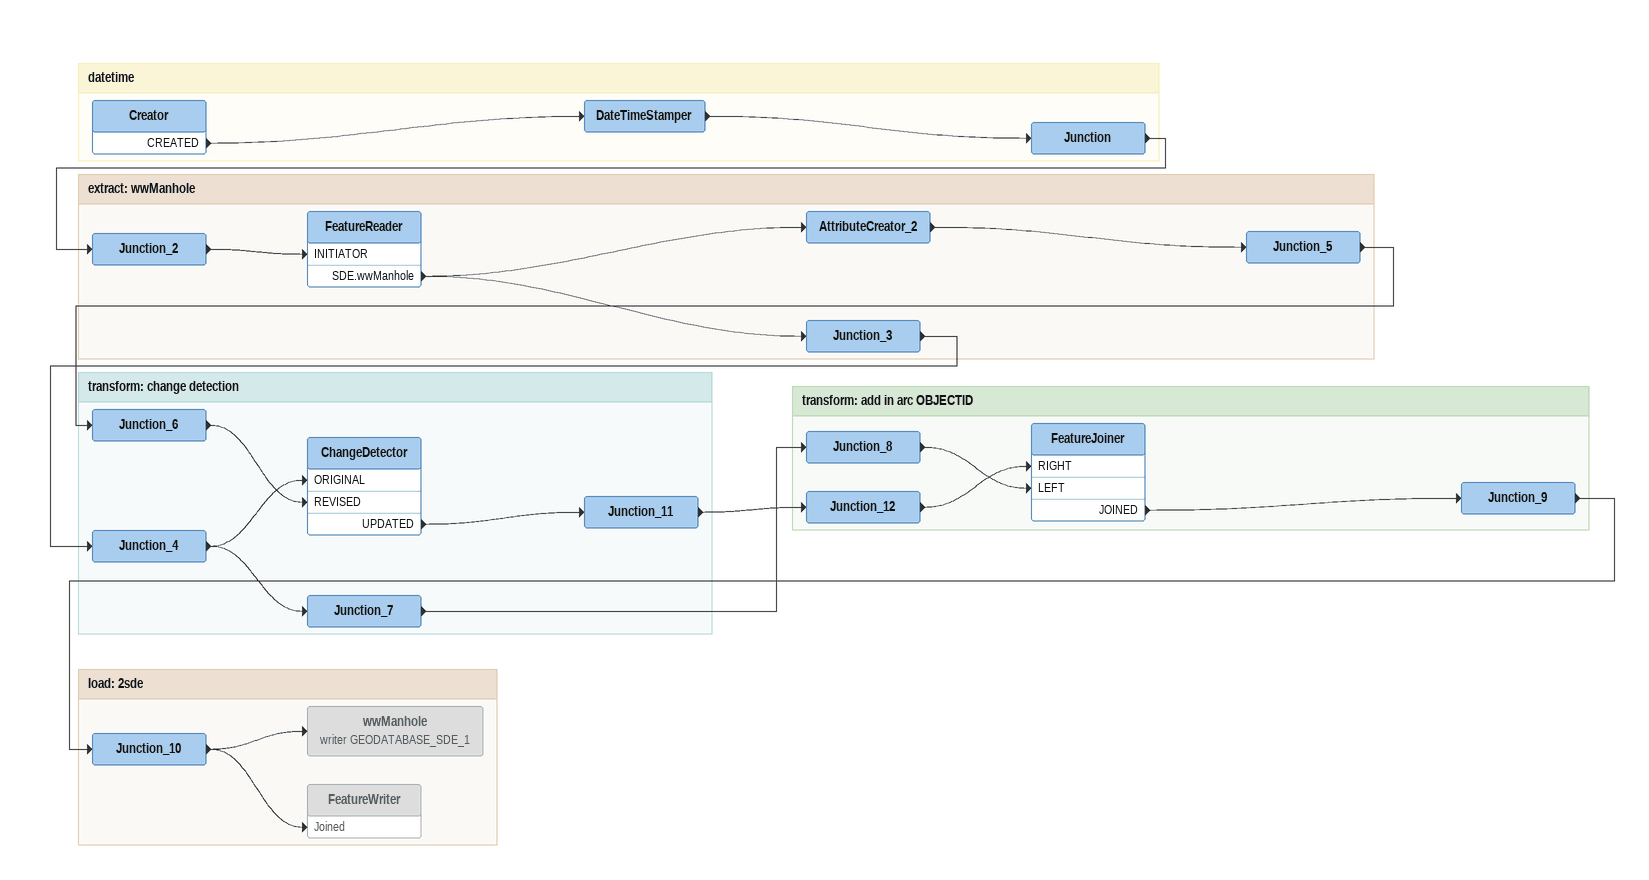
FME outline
Bookmark: datetime
Creator
    CREATED -> DateTimeStamper
DateTimeStamper
    -> Junction
Junction
    -> Junction_2

Bookmark: extract: wwManhole
Junction_2
    -> FeatureReader [INITIATOR]
FeatureReader
    SDE.wwManhole -> AttributeCreator_2
    SDE.wwManhole -> Junction_3
AttributeCreator_2
    -> Junction_5
Junction_5
    -> Junction_6
Junction_3
    -> Junction_4

Bookmark: transform: change detection
Junction_6
    -> ChangeDetector [REVISED]
Junction_4
    -> ChangeDetector [ORIGINAL]
    -> Junction_7
ChangeDetector
    UPDATED -> Junction_11
Junction_11
    -> Junction_12
Junction_7
    -> Junction_8

Bookmark: transform: add in arc OBJECTID
Junction_12
    -> FeatureJoiner [RIGHT]
Junction_8
    -> FeatureJoiner [LEFT]
FeatureJoiner
    JOINED -> Junction_9
Junction_9
    -> Junction_10

Bookmark: load: 2sde
Junction_10
    -> wwManhole (writer GEODATABASE_SDE_1)
    -> FeatureWriter [Joined]
wwManhole (writer GEODATABASE_SDE_1) [off]
FeatureWriter [off]
